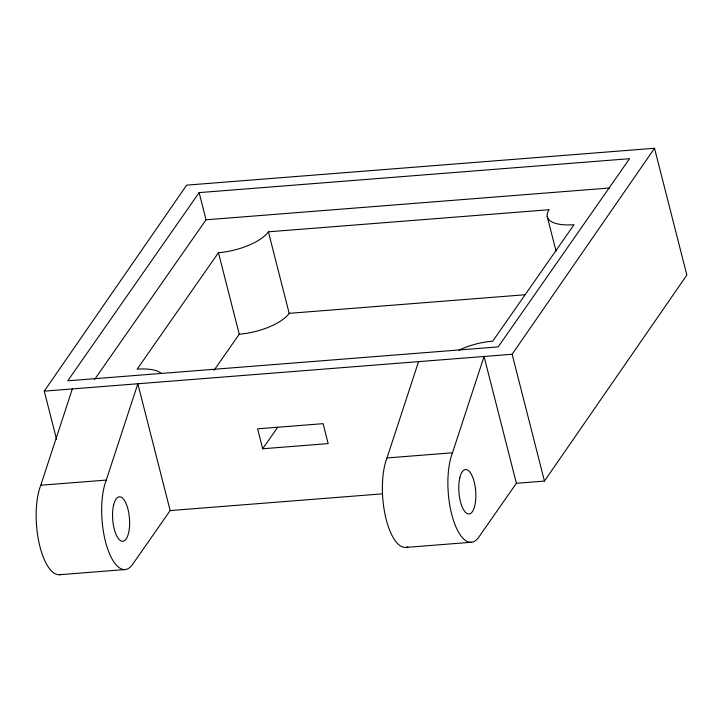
<?xml version="1.0" encoding="UTF-8"?>
<svg xmlns="http://www.w3.org/2000/svg" width="723" height="723" viewBox="0 0 723 723"><rect width="100%" height="100%" fill="white"/><g stroke="black" fill="none" stroke-linecap="round" stroke-linejoin="round"><path stroke-width="1.08" d="M61.112 574.424A50.664 19.087 85.5 0 1 39.295 543.922A50.664 19.087 85.5 0 1 40.777 485.232L72.336 388.92M106.281 480.072L137.84 383.759L170.167 510.574L132.634 564.338A50.664 19.087 85.5 0 1 106.877 546.507A50.664 19.087 85.5 0 1 106.281 480.072L40.777 485.232M407.926 546.931A50.664 19.087 85.5 0 1 385.693 517.388A50.664 19.087 85.5 0 1 386.995 457.948L418.554 361.636M452.499 452.788L484.058 356.475L516.385 483.289L478.852 537.053A50.664 19.087 85.5 0 1 453.095 519.222A50.664 19.087 85.5 0 1 452.499 452.788L386.995 457.948M56.53 439.232L44.266 391.134L186.661 185.133L654.523 148.26L686.85 275.074L544.455 481.075L516.385 483.289M544.455 481.075L512.128 354.261L654.523 148.26M199.123 192.616L67.763 380.813L498.192 346.886L629.552 158.698L199.123 192.616L206.046 219.792L94.65 379.385M458.988 350.104A40.533 15.644 -14.3 0 1 492.715 341.166L574.035 224.69A40.533 15.644 -14.3 0 1 549.119 209.715L268.396 231.812A40.533 15.644 -14.3 0 1 218.454 252.689L137.135 369.191A40.533 15.644 -14.3 0 1 161.346 373.33M214.071 370.275L239.241 334.216A40.533 15.644 -14.3 0 0 289.173 313.339L524.979 294.758M262.675 448.766L257.596 428.838L323.1 423.669L328.179 443.606L262.675 448.766L277.686 427.257M206.046 219.792L609.507 187.998M44.266 391.134L512.128 354.261M170.167 510.574L382.386 493.845M59.593 574.713L125.088 569.552M405.811 547.428L471.306 542.268M547.184 216.349L556.041 251.125M268.396 231.812L289.173 313.339M218.454 252.689L239.241 334.216M113.674 504.753A22.296 8.396 85.5 0 0 121.103 540.94A22.296 8.396 85.5 0 0 128.486 511.45A22.296 8.396 85.5 0 0 113.674 504.753M459.891 477.469A22.296 8.396 85.5 0 0 467.32 513.655A22.296 8.396 85.5 0 0 474.704 484.166A22.296 8.396 85.5 0 0 459.891 477.469"/></g></svg>
